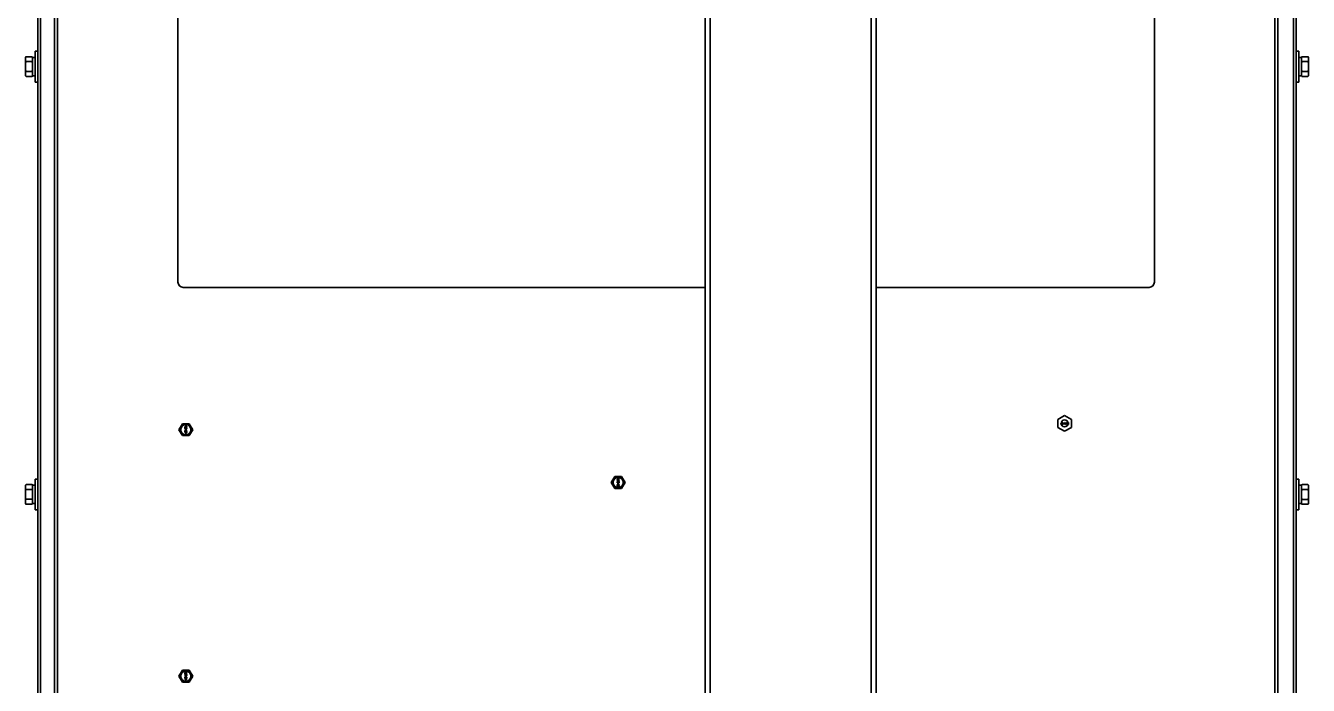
# Model space of a CAD drawing. Header units: millimetres. Extents: x 32496 to 166256, y 3504 to 23939.
# Drawn here: x 66695 to 67444, y 13682 to 14067 of the extents above; entities that cross this region are included whole.
import ezdxf

# ---------------------------------------------------------------- set-up
doc = ezdxf.new("R2010")
doc.units = ezdxf.units.MM
doc.layers.get('0').update_dxf_attribs({"lineweight": 35})

# ---------------------------------------------------------------- blocks, each defined once
blk = doc.blocks.new('8-1250')
at = {"linetype": 'Continuous'}
for p, q in [((-5954.13, -32157.29), (-5954.13, -34666.29)), ((-5951.13, -32157.29), (-5951.13, -34666.29)), ((-5857.13, -32157.29), (-5857.13, -34666.29)), ((-5854.13, -32157.29), (-5854.13, -34666.29)), ((-6342.13, -32554.69), (-6342.13, -33566.79)), ((-6333.83, -34566.29), (-6333.83, -32553.29)), ((-6332.13, -32553.29), (-6332.13, -34566.29)), ((-5621.53, -34566.29), (-5621.53, -32553.29)), ((-5619.83, -32553.29), (-5619.83, -34566.29)), ((-5610.53, -33566.79), (-5610.53, -32554.69)), ((-6261.83, -33054.29), (-6261.83, -32586.29)), ((-5691.83, -32586.29), (-5691.83, -33054.29)), ((-6343.53, -32925.64), (-6343.53, -32680.91)), ((-5609.13, -32680.92), (-5609.13, -32925.66)), ((-6350.73, -32922.82), (-6350.46, -32922.54)), ((-6350.73, -32933.76), (-6350.73, -32922.82)), ((-6350.43, -32922.52), (-6350.46, -32922.54)), ((-6347.03, -32922.52), (-6350.43, -32922.52)), ((-6347.03, -32922.52), (-6347, -32922.54)), ((-6346.73, -32922.82), (-6347, -32922.54)), ((-6346.73, -32933.76), (-6346.73, -32922.82)), ((-6345.13, -32922.94), (-6346.73, -32922.94)), ((-6345.13, -32919.29), (-6345.13, -32937.29)), ((-6343.53, -32919.29), (-6345.13, -32919.29)), ((-5609.13, -32919.29), (-5607.53, -32919.29)), ((-5607.53, -32937.29), (-5607.53, -32919.29)), ((-5607.53, -32922.94), (-5605.93, -32922.94)), ((-5605.93, -32922.82), (-5605.63, -32922.52)), ((-5605.93, -32933.76), (-5605.93, -32922.82)), ((-5605.63, -32922.52), (-5602.23, -32922.52)), ((-5601.93, -32922.82), (-5602.23, -32922.52)), ((-5601.93, -32933.76), (-5601.93, -32922.82)), ((-6347.03, -32925.36), (-6350.43, -32925.36)), ((-6347.03, -32931.13), (-6350.43, -32931.13)), ((-6343.53, -32930.91), (-6343.53, -32925.64)), ((-6343.53, -33175.64), (-6343.53, -32930.91)), ((-5609.13, -32925.66), (-5609.13, -32930.92)), ((-5609.13, -32930.92), (-5609.13, -33175.66)), ((-5605.63, -32925.4), (-5602.23, -32925.4)), ((-5605.63, -32931.18), (-5602.23, -32931.18)), ((-6350.73, -32933.76), (-6350.46, -32934.03)), ((-6347.03, -32934.06), (-6350.43, -32934.06)), ((-6346.73, -32933.76), (-6347, -32934.03)), ((-6345.13, -32933.64), (-6346.73, -32933.64)), ((-6343.53, -32937.29), (-6345.13, -32937.29)), ((-5609.13, -32937.29), (-5607.53, -32937.29)), ((-5607.53, -32933.64), (-5605.93, -32933.64)), ((-5605.93, -32933.76), (-5605.63, -32934.06)), ((-5605.63, -32934.06), (-5602.23, -32934.06)), ((-5601.93, -32933.76), (-5602.23, -32934.06)), ((-5954.13, -33057.29), (-6258.83, -33057.29)), ((-5694.83, -33057.29), (-5854.13, -33057.29)), ((-5748.23, -33134.48), (-5744.23, -33132.17)), ((-5744.23, -33132.17), (-5740.23, -33134.48)), ((-6261.25, -33140.45), (-6259.23, -33136.95)), ((-6259.23, -33143.95), (-6261.25, -33140.45)), ((-6255.19, -33136.95), (-6259.23, -33136.95)), ((-6257.71, -33138.47), (-6257.71, -33138.35)), ((-6257.71, -33138.35), (-6256.71, -33138.35)), ((-6256.92, -33138.47), (-6257.71, -33138.77)), ((-6256.92, -33138.47), (-6257.71, -33138.47)), ((-6257.71, -33138.93), (-6257.71, -33138.77)), ((-6257.71, -33138.93), (-6256.92, -33139.22)), ((-6257.71, -33139.35), (-6257.71, -33139.22)), ((-6257.71, -33139.22), (-6256.92, -33139.22)), ((-6256.71, -33139.35), (-6257.71, -33139.35)), ((-6257.69, -33139.74), (-6257.71, -33139.85)), ((-6257.71, -33139.95), (-6257.71, -33139.85)), ((-6257.71, -33139.95), (-6257.69, -33140.06)), ((-6257.71, -33141.64), (-6257.71, -33140.89)), ((-6257.71, -33140.89), (-6257.61, -33140.89)), ((-6257.61, -33141.64), (-6257.71, -33141.64)), ((-6257.63, -33139.64), (-6257.69, -33139.74)), ((-6257.69, -33140.06), (-6257.63, -33140.16)), ((-6257.54, -33139.58), (-6257.63, -33139.64)), ((-6257.63, -33140.16), (-6257.54, -33140.22)), ((-6257.61, -33138.85), (-6256.71, -33138.54)), ((-6256.71, -33139.16), (-6257.61, -33138.85)), ((-6257.61, -33139.83), (-6257.58, -33139.77)), ((-6257.61, -33139.83), (-6257.61, -33139.97)), ((-6257.58, -33140.04), (-6257.61, -33139.97)), ((-6257.07, -33141.47), (-6257.61, -33140.89)), ((-6257.61, -33141.06), (-6257.61, -33141.64)), ((-6257.61, -33141.06), (-6257.14, -33141.58)), ((-6257.58, -33139.77), (-6257.54, -33139.7)), ((-6257.54, -33140.1), (-6257.58, -33140.04)), ((-6257.48, -33141.85), (-6257.56, -33141.89)), ((-6257.44, -33139.54), (-6257.54, -33139.58)), ((-6257.54, -33139.7), (-6257.48, -33139.66)), ((-6257.48, -33140.14), (-6257.54, -33140.1)), ((-6257.54, -33140.22), (-6257.44, -33140.27)), ((-6257.48, -33139.66), (-6257.41, -33139.64)), ((-6257.41, -33140.16), (-6257.48, -33140.14)), ((-6257.41, -33141.83), (-6257.48, -33141.85)), ((-6257.29, -33139.52), (-6257.44, -33139.54)), ((-6257.33, -33140.27), (-6257.44, -33140.27)), ((-6257.35, -33139.64), (-6257.41, -33139.64)), ((-6257.41, -33140.16), (-6257.35, -33140.16)), ((-6257.31, -33141.81), (-6257.41, -33141.83)), ((-6257.39, -33140.6), (-6257.39, -33140.56)), ((-6257.39, -33140.56), (-6257.24, -33140.56)), ((-6257.24, -33140.6), (-6257.39, -33140.6)), ((-6257.35, -33139.64), (-6257.29, -33139.66)), ((-6257.29, -33140.14), (-6257.35, -33140.16)), ((-6257.33, -33140.43), (-6257.35, -33140.45)), ((-6257.35, -33140.45), (-6257.24, -33140.56)), ((-6257.24, -33140.6), (-6257.35, -33140.7)), ((-6257.35, -33140.7), (-6257.33, -33140.72)), ((-6257.33, -33140.27), (-6257.22, -33140.22)), ((-6257.2, -33140.56), (-6257.33, -33140.43)), ((-6257.33, -33140.72), (-6257.2, -33140.6)), ((-6257.31, -33141.81), (-6257.12, -33141.81)), ((-6257.29, -33139.52), (-6257.14, -33139.52)), ((-6257.29, -33139.66), (-6257.24, -33139.7)), ((-6257.24, -33140.1), (-6257.29, -33140.14)), ((-6257.24, -33139.7), (-6257.2, -33139.77)), ((-6257.2, -33140.04), (-6257.24, -33140.1)), ((-6257.22, -33140.22), (-6257.16, -33140.16)), ((-6257.2, -33139.77), (-6257.18, -33139.83)), ((-6257.18, -33139.97), (-6257.2, -33140.04)), ((-6257.07, -33140.43), (-6257.2, -33140.56)), ((-6257.2, -33140.6), (-6257.07, -33140.72)), ((-6257.09, -33139.74), (-6257.18, -33139.62)), ((-6257.14, -33139.62), (-6257.18, -33139.62)), ((-6257.18, -33139.97), (-6257.18, -33139.83)), ((-6257.16, -33140.16), (-6257.09, -33140.06)), ((-6257.16, -33140.56), (-6257.05, -33140.45)), ((-6257.16, -33140.56), (-6257.01, -33140.56)), ((-6257.05, -33140.7), (-6257.16, -33140.6)), ((-6257.01, -33140.6), (-6257.16, -33140.6)), ((-6256.99, -33139.54), (-6257.14, -33139.52)), ((-6257.14, -33139.62), (-6257.01, -33139.64)), ((-6257.14, -33141.58), (-6257.07, -33141.62)), ((-6257.01, -33141.83), (-6257.12, -33141.81)), ((-6257.07, -33139.85), (-6257.09, -33139.74)), ((-6257.09, -33140.06), (-6257.07, -33139.95)), ((-6257.07, -33139.85), (-6257.07, -33139.95)), ((-6257.05, -33140.45), (-6257.07, -33140.43)), ((-6257.07, -33140.72), (-6257.05, -33140.7)), ((-6256.99, -33141.52), (-6257.07, -33141.47)), ((-6257.07, -33141.62), (-6256.99, -33141.64)), ((-6257.01, -33139.64), (-6256.95, -33139.66)), ((-6257.01, -33140.56), (-6257.01, -33140.6)), ((-6256.95, -33141.85), (-6257.01, -33141.83)), ((-6256.88, -33139.58), (-6256.99, -33139.54)), ((-6256.99, -33141.52), (-6256.95, -33141.52)), ((-6256.95, -33141.64), (-6256.99, -33141.64)), ((-6256.95, -33139.66), (-6256.88, -33139.7)), ((-6256.88, -33140.08), (-6256.95, -33140.12)), ((-6256.95, -33140.22), (-6256.95, -33140.12)), ((-6256.95, -33140.22), (-6256.88, -33140.2)), ((-6256.95, -33141.02), (-6256.95, -33140.91)), ((-6256.86, -33140.93), (-6256.95, -33140.91)), ((-6256.95, -33141.02), (-6256.88, -33141.06)), ((-6256.88, -33141.47), (-6256.95, -33141.52)), ((-6256.95, -33141.64), (-6256.86, -33141.62)), ((-6256.86, -33141.89), (-6256.95, -33141.85)), ((-6256.8, -33139.64), (-6256.88, -33139.58)), ((-6256.88, -33139.7), (-6256.84, -33139.77)), ((-6256.84, -33140.02), (-6256.88, -33140.08)), ((-6256.88, -33140.2), (-6256.8, -33140.14)), ((-6256.88, -33141.06), (-6256.84, -33141.12)), ((-6256.84, -33141.41), (-6256.88, -33141.47)), ((-6256.78, -33141.02), (-6256.86, -33140.93)), ((-6256.86, -33141.62), (-6256.78, -33141.54)), ((-6256.84, -33139.77), (-6256.82, -33139.83)), ((-6256.82, -33139.95), (-6256.84, -33140.02)), ((-6256.84, -33141.12), (-6256.82, -33141.22)), ((-6256.82, -33141.31), (-6256.84, -33141.41)), ((-6256.82, -33139.95), (-6256.82, -33139.83)), ((-6256.82, -33141.31), (-6256.82, -33141.22)), ((-6256.73, -33139.74), (-6256.8, -33139.64)), ((-6256.8, -33140.14), (-6256.73, -33140.04)), ((-6256.73, -33141.1), (-6256.78, -33141.02)), ((-6256.78, -33141.54), (-6256.73, -33141.45)), ((-6256.71, -33139.85), (-6256.73, -33139.74)), ((-6256.73, -33140.04), (-6256.71, -33139.93)), ((-6256.71, -33141.24), (-6256.73, -33141.1)), ((-6256.73, -33141.45), (-6256.71, -33141.33)), ((-6256.71, -33138.35), (-6256.71, -33138.54)), ((-6256.71, -33139.16), (-6256.71, -33139.35)), ((-6256.71, -33139.85), (-6256.71, -33139.93)), ((-6256.71, -33141.24), (-6256.71, -33141.33)), ((-6255.19, -33136.95), (-6253.17, -33140.45)), ((-6253.17, -33140.45), (-6255.19, -33143.95)), ((-5748.23, -33134.48), (-5748.23, -33139.1)), ((-5744.23, -33141.41), (-5748.23, -33139.1)), ((-5746.5, -33136.32), (-5746.5, -33136.19)), ((-5746.5, -33136.19), (-5745.6, -33136.19)), ((-5745.8, -33136.32), (-5746.5, -33136.32)), ((-5746.48, -33136.95), (-5746.5, -33137.06)), ((-5746.5, -33137.11), (-5746.5, -33137.06)), ((-5746.5, -33137.11), (-5746.48, -33137.21)), ((-5746.43, -33136.88), (-5746.48, -33136.95)), ((-5746.48, -33137.21), (-5746.38, -33137.31)), ((-5745.8, -33136.32), (-5746.43, -33136.88)), ((-5746.38, -33137.31), (-5746.28, -33137.36)), ((-5746.35, -33137.06), (-5746.3, -33136.95)), ((-5746.35, -33137.06), (-5746.35, -33137.11)), ((-5746.3, -33137.18), (-5746.35, -33137.11)), ((-5746.3, -33136.95), (-5745.6, -33136.32)), ((-5746.23, -33137.24), (-5746.3, -33137.18)), ((-5746.28, -33137.36), (-5746.13, -33137.39)), ((-5746.1, -33137.26), (-5746.23, -33137.24)), ((-5746.03, -33137.39), (-5746.13, -33137.39)), ((-5746.1, -33137.26), (-5746, -33137.26)), ((-5746.03, -33137.39), (-5745.85, -33137.36)), ((-5745.88, -33137.24), (-5746, -33137.26)), ((-5745.8, -33137.18), (-5745.88, -33137.24)), ((-5745.85, -33137.36), (-5745.75, -33137.31)), ((-5745.75, -33137.11), (-5745.8, -33137.18)), ((-5745.75, -33137.11), (-5745.63, -33137.11)), ((-5745.75, -33137.31), (-5745.65, -33137.21)), ((-5745.65, -33137.21), (-5745.63, -33137.11)), ((-5745.6, -33136.19), (-5745.6, -33136.32)), ((-5745.4, -33137.39), (-5745.4, -33136.19)), ((-5745.4, -33136.19), (-5745.25, -33136.19)), ((-5745.25, -33137.39), (-5745.4, -33137.39)), ((-5745.25, -33136.19), (-5745.25, -33137.18)), ((-5745.1, -33137.01), (-5745.25, -33137.18)), ((-5745.25, -33137.39), (-5745.1, -33137.21)), ((-5745.1, -33137.01), (-5745.1, -33137.21)), ((-5744.88, -33136.62), (-5744.9, -33136.65)), ((-5744.9, -33136.65), (-5744.75, -33136.8)), ((-5744.75, -33136.8), (-5744.9, -33136.95)), ((-5744.9, -33136.95), (-5744.88, -33136.98)), ((-5744.75, -33136.75), (-5744.88, -33136.62)), ((-5744.88, -33136.98), (-5744.75, -33136.85)), ((-5744.75, -33136.75), (-5744.75, -33136.57)), ((-5744.75, -33136.57), (-5744.7, -33136.57)), ((-5744.75, -33137.03), (-5744.75, -33136.85)), ((-5744.7, -33137.03), (-5744.75, -33137.03)), ((-5744.7, -33136.57), (-5744.7, -33136.75)), ((-5744.58, -33136.62), (-5744.7, -33136.75)), ((-5744.7, -33136.8), (-5744.55, -33136.65)), ((-5744.55, -33136.95), (-5744.7, -33136.8)), ((-5744.7, -33136.85), (-5744.7, -33137.03)), ((-5744.7, -33136.85), (-5744.58, -33136.98)), ((-5744.55, -33136.65), (-5744.58, -33136.62)), ((-5744.58, -33136.98), (-5744.55, -33136.95)), ((-5744.35, -33136.7), (-5744.35, -33136.55)), ((-5744.35, -33136.55), (-5744.1, -33136.55)), ((-5744.1, -33136.7), (-5744.35, -33136.7)), ((-5740.23, -33139.1), (-5744.23, -33141.41)), ((-5744.1, -33136.55), (-5744.1, -33136.19)), ((-5744.1, -33136.19), (-5743.95, -33136.19)), ((-5744.1, -33137.39), (-5744.1, -33136.7)), ((-5743.95, -33137.39), (-5744.1, -33137.39)), ((-5743.95, -33136.19), (-5743.95, -33136.55)), ((-5743.95, -33136.55), (-5743.35, -33136.55)), ((-5743.95, -33136.7), (-5743.95, -33137.18)), ((-5743.95, -33137.39), (-5743.35, -33136.7)), ((-5743.53, -33136.7), (-5743.95, -33137.18)), ((-5743.53, -33136.7), (-5743.95, -33136.7)), ((-5743.35, -33136.55), (-5743.35, -33136.7)), ((-5743.15, -33137.39), (-5743.15, -33136.19)), ((-5743.15, -33136.19), (-5743, -33136.19)), ((-5742.93, -33137.39), (-5743.15, -33137.39)), ((-5743, -33136.19), (-5743, -33137.13)), ((-5742.65, -33136.19), (-5743, -33137.13)), ((-5742.93, -33137.39), (-5742.55, -33136.32)), ((-5742.65, -33136.19), (-5742.45, -33136.19)), ((-5742.55, -33136.32), (-5742.18, -33137.39)), ((-5742.1, -33137.13), (-5742.45, -33136.19)), ((-5741.95, -33137.39), (-5742.18, -33137.39)), ((-5742.1, -33137.13), (-5742.1, -33136.19)), ((-5742.1, -33136.19), (-5741.95, -33136.19)), ((-5741.95, -33136.19), (-5741.95, -33137.39)), ((-5740.23, -33139.1), (-5740.23, -33134.48)), ((-6259.23, -33143.95), (-6255.19, -33143.95)), ((-6257.69, -33142.06), (-6257.71, -33142.18)), ((-6257.71, -33142.18), (-6257.69, -33142.31)), ((-6257.63, -33141.95), (-6257.69, -33142.06)), ((-6257.69, -33142.31), (-6257.63, -33142.41)), ((-6257.56, -33141.89), (-6257.63, -33141.95)), ((-6257.63, -33142.41), (-6257.56, -33142.47)), ((-6257.61, -33142.18), (-6257.58, -33142.08)), ((-6257.58, -33142.29), (-6257.61, -33142.18)), ((-6257.58, -33142.08), (-6257.54, -33142.02)), ((-6257.54, -33142.35), (-6257.58, -33142.29)), ((-6257.56, -33142.47), (-6257.48, -33142.52)), ((-6257.54, -33142.02), (-6257.41, -33141.93)), ((-6257.41, -33142.43), (-6257.54, -33142.35)), ((-6257.48, -33142.52), (-6257.41, -33142.54)), ((-6257.41, -33141.93), (-6257.29, -33141.91)), ((-6257.29, -33142.45), (-6257.41, -33142.43)), ((-6257.41, -33142.54), (-6257.31, -33142.56)), ((-6257.12, -33142.56), (-6257.31, -33142.56)), ((-6257.14, -33141.91), (-6257.29, -33141.91)), ((-6257.29, -33142.45), (-6257.14, -33142.45)), ((-6257.14, -33141.91), (-6257.01, -33141.93)), ((-6257.01, -33142.43), (-6257.14, -33142.45)), ((-6257.12, -33142.56), (-6257.01, -33142.54)), ((-6257.01, -33141.93), (-6256.88, -33142.02)), ((-6256.88, -33142.35), (-6257.01, -33142.43)), ((-6257.01, -33142.54), (-6256.95, -33142.52)), ((-6256.95, -33142.52), (-6256.86, -33142.47)), ((-6256.88, -33142.02), (-6256.84, -33142.08)), ((-6256.84, -33142.29), (-6256.88, -33142.35)), ((-6256.8, -33141.95), (-6256.86, -33141.89)), ((-6256.86, -33142.47), (-6256.8, -33142.41)), ((-6256.84, -33142.08), (-6256.82, -33142.18)), ((-6256.82, -33142.18), (-6256.84, -33142.29)), ((-6256.73, -33142.06), (-6256.8, -33141.95)), ((-6256.8, -33142.41), (-6256.73, -33142.31)), ((-6256.71, -33142.18), (-6256.73, -33142.06)), ((-6256.73, -33142.31), (-6256.71, -33142.18)), ((-6345.13, -33169.29), (-6345.13, -33187.29)), ((-6343.53, -33169.29), (-6345.13, -33169.29)), ((-6008.87, -33171.29), (-6006.85, -33167.79)), ((-6006.85, -33174.79), (-6008.87, -33171.29)), ((-6002.81, -33167.79), (-6006.85, -33167.79)), ((-6005.48, -33169.25), (-6005.48, -33169.09)), ((-6005.48, -33169.09), (-6004.18, -33169.09)), ((-6004.45, -33169.25), (-6005.48, -33169.63)), ((-6004.45, -33169.25), (-6005.48, -33169.25)), ((-6005.48, -33169.85), (-6005.48, -33169.63)), ((-6005.48, -33169.85), (-6004.45, -33170.23)), ((-6005.48, -33170.39), (-6005.48, -33170.23)), ((-6005.48, -33170.23), (-6004.45, -33170.23)), ((-6004.18, -33170.39), (-6005.48, -33170.39)), ((-6005.45, -33170.9), (-6005.48, -33171.04)), ((-6005.48, -33171.17), (-6005.48, -33171.04)), ((-6005.48, -33171.17), (-6005.45, -33171.31)), ((-6005.37, -33170.77), (-6005.45, -33170.9)), ((-6005.45, -33171.31), (-6005.37, -33171.45)), ((-6005.26, -33170.69), (-6005.37, -33170.77)), ((-6005.37, -33171.45), (-6005.26, -33171.53)), ((-6005.34, -33169.74), (-6004.18, -33169.33)), ((-6004.18, -33170.15), (-6005.34, -33169.74)), ((-6005.34, -33171.01), (-6005.31, -33170.93)), ((-6005.34, -33171.01), (-6005.34, -33171.2)), ((-6005.31, -33171.28), (-6005.34, -33171.2)), ((-6005.31, -33170.93), (-6005.26, -33170.85)), ((-6005.26, -33171.36), (-6005.31, -33171.28)), ((-6005.12, -33170.63), (-6005.26, -33170.69)), ((-6005.26, -33170.85), (-6005.17, -33170.8)), ((-6005.17, -33171.42), (-6005.26, -33171.36)), ((-6005.26, -33171.53), (-6005.12, -33171.58)), ((-6005.17, -33170.8), (-6005.09, -33170.77)), ((-6005.09, -33171.45), (-6005.17, -33171.42)), ((-6004.92, -33170.61), (-6005.12, -33170.63)), ((-6004.98, -33171.58), (-6005.12, -33171.58)), ((-6005.01, -33170.77), (-6005.09, -33170.77)), ((-6005.09, -33171.45), (-6005.01, -33171.45)), ((-6005.01, -33170.77), (-6004.92, -33170.8)), ((-6004.92, -33171.42), (-6005.01, -33171.45)), ((-6004.98, -33171.8), (-6005.01, -33171.82)), ((-6005.01, -33171.82), (-6004.87, -33171.96)), ((-6004.98, -33171.58), (-6004.84, -33171.53)), ((-6004.81, -33171.96), (-6004.98, -33171.8)), ((-6004.92, -33170.61), (-6004.73, -33170.61)), ((-6004.92, -33170.8), (-6004.87, -33170.85)), ((-6004.87, -33171.36), (-6004.92, -33171.42)), ((-6004.87, -33170.85), (-6004.81, -33170.93)), ((-6004.81, -33171.28), (-6004.87, -33171.36)), ((-6004.84, -33171.53), (-6004.76, -33171.45)), ((-6004.81, -33170.93), (-6004.79, -33171.01)), ((-6004.79, -33171.2), (-6004.81, -33171.28)), ((-6004.65, -33171.8), (-6004.81, -33171.96)), ((-6004.68, -33170.9), (-6004.79, -33170.74)), ((-6004.73, -33170.74), (-6004.79, -33170.74)), ((-6004.79, -33171.2), (-6004.79, -33171.01)), ((-6004.76, -33171.45), (-6004.68, -33171.31)), ((-6004.76, -33171.96), (-6004.62, -33171.82)), ((-6004.54, -33170.63), (-6004.73, -33170.61)), ((-6004.73, -33170.74), (-6004.56, -33170.77)), ((-6004.65, -33171.04), (-6004.68, -33170.9)), ((-6004.68, -33171.31), (-6004.65, -33171.17)), ((-6004.65, -33171.04), (-6004.65, -33171.17)), ((-6004.62, -33171.82), (-6004.65, -33171.8)), ((-6004.56, -33170.77), (-6004.48, -33170.8)), ((-6004.4, -33170.69), (-6004.54, -33170.63)), ((-6004.48, -33170.8), (-6004.4, -33170.85)), ((-6004.4, -33171.34), (-6004.48, -33171.39)), ((-6004.48, -33171.53), (-6004.48, -33171.39)), ((-6004.48, -33171.53), (-6004.4, -33171.5)), ((-6004.29, -33170.77), (-6004.4, -33170.69)), ((-6004.4, -33170.85), (-6004.34, -33170.93)), ((-6004.34, -33171.26), (-6004.4, -33171.34)), ((-6004.4, -33171.5), (-6004.29, -33171.42)), ((-6004.34, -33170.93), (-6004.32, -33171.01)), ((-6004.32, -33171.17), (-6004.34, -33171.26)), ((-6004.32, -33171.17), (-6004.32, -33171.01)), ((-6004.21, -33170.9), (-6004.29, -33170.77)), ((-6004.29, -33171.42), (-6004.21, -33171.28)), ((-6004.18, -33171.04), (-6004.21, -33170.9)), ((-6004.21, -33171.28), (-6004.18, -33171.15)), ((-6004.18, -33169.09), (-6004.18, -33169.33)), ((-6004.18, -33170.15), (-6004.18, -33170.39)), ((-6004.18, -33171.04), (-6004.18, -33171.15)), ((-6002.81, -33167.79), (-6000.79, -33171.29)), ((-6000.79, -33171.29), (-6002.81, -33174.79)), ((-5609.13, -33169.29), (-5607.53, -33169.29)), ((-5607.53, -33187.29), (-5607.53, -33169.29)), ((-6350.73, -33172.82), (-6350.46, -33172.54)), ((-6350.73, -33183.76), (-6350.73, -33172.82)), ((-6350.43, -33172.52), (-6350.46, -33172.54)), ((-6347.03, -33172.52), (-6350.43, -33172.52)), ((-6347.03, -33175.36), (-6350.43, -33175.36)), ((-6347.03, -33172.52), (-6347, -33172.54)), ((-6346.73, -33172.82), (-6347, -33172.54)), ((-6346.73, -33183.76), (-6346.73, -33172.82)), ((-6345.13, -33172.94), (-6346.73, -33172.94)), ((-6343.53, -33180.91), (-6343.53, -33175.64)), ((-6006.85, -33174.79), (-6002.81, -33174.79)), ((-6005.48, -33172.72), (-6005.48, -33172.56)), ((-6005.48, -33172.56), (-6004.4, -33172.56)), ((-6004.18, -33172.72), (-6005.48, -33172.72)), ((-6005.48, -33173.91), (-6005.48, -33172.93)), ((-6005.48, -33172.93), (-6005.34, -33172.93)), ((-6005.34, -33173.91), (-6005.48, -33173.91)), ((-6004.65, -33173.69), (-6005.34, -33172.93)), ((-6005.34, -33173.15), (-6005.34, -33173.91)), ((-6005.34, -33173.15), (-6004.73, -33173.83)), ((-6005.06, -33172.01), (-6005.06, -33171.96)), ((-6005.06, -33171.96), (-6004.87, -33171.96)), ((-6004.87, -33172.01), (-6005.06, -33172.01)), ((-6004.87, -33172.01), (-6005.01, -33172.15)), ((-6005.01, -33172.15), (-6004.98, -33172.18)), ((-6004.98, -33172.18), (-6004.81, -33172.01)), ((-6004.81, -33172.01), (-6004.65, -33172.18)), ((-6004.76, -33171.96), (-6004.56, -33171.96)), ((-6004.62, -33172.15), (-6004.76, -33172.01)), ((-6004.56, -33172.01), (-6004.76, -33172.01)), ((-6004.73, -33173.83), (-6004.65, -33173.88)), ((-6004.65, -33172.18), (-6004.62, -33172.15)), ((-6004.54, -33173.75), (-6004.65, -33173.69)), ((-6004.65, -33173.88), (-6004.54, -33173.91)), ((-6004.59, -33172.39), (-6004.4, -33172.56)), ((-6004.59, -33172.39), (-6004.37, -33172.39)), ((-6004.56, -33171.96), (-6004.56, -33172.01)), ((-6004.54, -33173.75), (-6004.48, -33173.75)), ((-6004.48, -33173.91), (-6004.54, -33173.91)), ((-6004.48, -33173.1), (-6004.48, -33172.96)), ((-6004.37, -33172.99), (-6004.48, -33172.96)), ((-6004.48, -33173.1), (-6004.4, -33173.15)), ((-6004.4, -33173.69), (-6004.48, -33173.75)), ((-6004.48, -33173.91), (-6004.37, -33173.88)), ((-6004.4, -33173.15), (-6004.34, -33173.23)), ((-6004.34, -33173.61), (-6004.4, -33173.69)), ((-6004.18, -33172.56), (-6004.37, -33172.39)), ((-6004.26, -33173.1), (-6004.37, -33172.99)), ((-6004.37, -33173.88), (-6004.26, -33173.77)), ((-6004.34, -33173.23), (-6004.32, -33173.37)), ((-6004.32, -33173.48), (-6004.34, -33173.61)), ((-6004.32, -33173.48), (-6004.32, -33173.37)), ((-6004.21, -33173.21), (-6004.26, -33173.1)), ((-6004.26, -33173.77), (-6004.21, -33173.67)), ((-6004.18, -33173.4), (-6004.21, -33173.21)), ((-6004.21, -33173.67), (-6004.18, -33173.5)), ((-6004.18, -33172.56), (-6004.18, -33172.72)), ((-6004.18, -33173.4), (-6004.18, -33173.5)), ((-5609.13, -33175.66), (-5609.13, -33180.92)), ((-5607.53, -33172.94), (-5605.93, -33172.94)), ((-5605.93, -33172.82), (-5605.63, -33172.52)), ((-5605.93, -33183.76), (-5605.93, -33172.82)), ((-5605.63, -33172.52), (-5602.23, -33172.52)), ((-5605.63, -33175.4), (-5602.23, -33175.4)), ((-5601.93, -33172.82), (-5602.23, -33172.52)), ((-5601.93, -33183.76), (-5601.93, -33172.82)), ((-6350.73, -33183.76), (-6350.46, -33184.03)), ((-6347.03, -33181.13), (-6350.43, -33181.13)), ((-6347.03, -33184.06), (-6350.43, -33184.06)), ((-6346.73, -33183.76), (-6347, -33184.03)), ((-6345.13, -33183.64), (-6346.73, -33183.64)), ((-6343.53, -33425.64), (-6343.53, -33180.91)), ((-5609.13, -33180.92), (-5609.13, -33425.66)), ((-5607.53, -33183.64), (-5605.93, -33183.64)), ((-5605.93, -33183.76), (-5605.63, -33184.06)), ((-5605.63, -33181.18), (-5602.23, -33181.18)), ((-5605.63, -33184.06), (-5602.23, -33184.06)), ((-5601.93, -33183.76), (-5602.23, -33184.06)), ((-6343.53, -33187.29), (-6345.13, -33187.29)), ((-5609.13, -33187.29), (-5607.53, -33187.29)), ((-6261.25, -33284.45), (-6259.23, -33280.95)), ((-6255.19, -33280.95), (-6259.23, -33280.95)), ((-6257.71, -33282.47), (-6257.71, -33282.35)), ((-6257.71, -33282.35), (-6256.71, -33282.35)), ((-6256.92, -33282.47), (-6257.71, -33282.77)), ((-6256.92, -33282.47), (-6257.71, -33282.47)), ((-6257.71, -33282.93), (-6257.71, -33282.77)), ((-6257.71, -33282.93), (-6256.92, -33283.22)), ((-6257.71, -33283.35), (-6257.71, -33283.22)), ((-6257.71, -33283.22), (-6256.92, -33283.22)), ((-6256.71, -33283.35), (-6257.71, -33283.35)), ((-6257.69, -33283.74), (-6257.71, -33283.85)), ((-6257.71, -33283.95), (-6257.71, -33283.85)), ((-6257.71, -33283.95), (-6257.69, -33284.06)), ((-6257.63, -33283.64), (-6257.69, -33283.74)), ((-6257.69, -33284.06), (-6257.63, -33284.16)), ((-6257.54, -33283.58), (-6257.63, -33283.64)), ((-6257.61, -33282.85), (-6256.71, -33282.54)), ((-6256.71, -33283.16), (-6257.61, -33282.85)), ((-6257.61, -33283.83), (-6257.58, -33283.77)), ((-6257.61, -33283.83), (-6257.61, -33283.97)), ((-6257.58, -33284.04), (-6257.61, -33283.97)), ((-6257.58, -33283.77), (-6257.54, -33283.7)), ((-6257.54, -33284.1), (-6257.58, -33284.04)), ((-6257.44, -33283.54), (-6257.54, -33283.58)), ((-6257.54, -33283.7), (-6257.48, -33283.66)), ((-6257.48, -33284.14), (-6257.54, -33284.1)), ((-6257.48, -33283.66), (-6257.41, -33283.64)), ((-6257.41, -33284.16), (-6257.48, -33284.14)), ((-6257.29, -33283.52), (-6257.44, -33283.54)), ((-6257.35, -33283.64), (-6257.41, -33283.64)), ((-6257.35, -33283.64), (-6257.29, -33283.66)), ((-6257.29, -33284.14), (-6257.35, -33284.16)), ((-6257.29, -33283.52), (-6257.14, -33283.52)), ((-6257.29, -33283.66), (-6257.24, -33283.7)), ((-6257.24, -33284.1), (-6257.29, -33284.14)), ((-6257.24, -33283.7), (-6257.2, -33283.77)), ((-6257.2, -33284.04), (-6257.24, -33284.1)), ((-6257.2, -33283.77), (-6257.18, -33283.83)), ((-6257.18, -33283.97), (-6257.2, -33284.04)), ((-6257.09, -33283.74), (-6257.18, -33283.62)), ((-6257.14, -33283.62), (-6257.18, -33283.62)), ((-6257.18, -33283.97), (-6257.18, -33283.83)), ((-6257.16, -33284.16), (-6257.09, -33284.06)), ((-6256.99, -33283.54), (-6257.14, -33283.52)), ((-6257.14, -33283.62), (-6257.01, -33283.64)), ((-6257.07, -33283.85), (-6257.09, -33283.74)), ((-6257.09, -33284.06), (-6257.07, -33283.95)), ((-6257.07, -33283.85), (-6257.07, -33283.95)), ((-6257.01, -33283.64), (-6256.95, -33283.66)), ((-6256.88, -33283.58), (-6256.99, -33283.54)), ((-6256.95, -33283.66), (-6256.88, -33283.7)), ((-6256.88, -33284.08), (-6256.95, -33284.12)), ((-6256.95, -33284.22), (-6256.95, -33284.12)), ((-6256.8, -33283.64), (-6256.88, -33283.58)), ((-6256.88, -33283.7), (-6256.84, -33283.77)), ((-6256.84, -33284.02), (-6256.88, -33284.08)), ((-6256.88, -33284.2), (-6256.8, -33284.14)), ((-6256.84, -33283.77), (-6256.82, -33283.83)), ((-6256.82, -33283.95), (-6256.84, -33284.02)), ((-6256.82, -33283.95), (-6256.82, -33283.83)), ((-6256.73, -33283.74), (-6256.8, -33283.64)), ((-6256.8, -33284.14), (-6256.73, -33284.04)), ((-6256.71, -33283.85), (-6256.73, -33283.74)), ((-6256.73, -33284.04), (-6256.71, -33283.93)), ((-6256.71, -33282.35), (-6256.71, -33282.54)), ((-6256.71, -33283.16), (-6256.71, -33283.35)), ((-6256.71, -33283.85), (-6256.71, -33283.93)), ((-6255.19, -33280.95), (-6253.17, -33284.45)), ((-6259.23, -33287.95), (-6261.25, -33284.45)), ((-6259.23, -33287.95), (-6255.19, -33287.95)), ((-6257.71, -33285.64), (-6257.71, -33284.89)), ((-6257.71, -33284.89), (-6257.61, -33284.89)), ((-6257.61, -33285.64), (-6257.71, -33285.64)), ((-6257.69, -33286.06), (-6257.71, -33286.18)), ((-6257.71, -33286.18), (-6257.69, -33286.31)), ((-6257.63, -33285.95), (-6257.69, -33286.06)), ((-6257.69, -33286.31), (-6257.63, -33286.41)), ((-6257.63, -33284.16), (-6257.54, -33284.22)), ((-6257.56, -33285.89), (-6257.63, -33285.95)), ((-6257.63, -33286.41), (-6257.56, -33286.47)), ((-6257.07, -33285.47), (-6257.61, -33284.89)), ((-6257.61, -33285.06), (-6257.61, -33285.64)), ((-6257.61, -33285.06), (-6257.14, -33285.58)), ((-6257.61, -33286.18), (-6257.58, -33286.08)), ((-6257.58, -33286.29), (-6257.61, -33286.18)), ((-6257.58, -33286.08), (-6257.54, -33286.02)), ((-6257.54, -33286.35), (-6257.58, -33286.29)), ((-6257.48, -33285.85), (-6257.56, -33285.89)), ((-6257.56, -33286.47), (-6257.48, -33286.52)), ((-6257.54, -33284.22), (-6257.44, -33284.27)), ((-6257.54, -33286.02), (-6257.41, -33285.93)), ((-6257.41, -33286.43), (-6257.54, -33286.35)), ((-6257.41, -33285.83), (-6257.48, -33285.85)), ((-6257.48, -33286.52), (-6257.41, -33286.54)), ((-6257.33, -33284.27), (-6257.44, -33284.27)), ((-6257.41, -33284.16), (-6257.35, -33284.16)), ((-6257.31, -33285.81), (-6257.41, -33285.83)), ((-6257.41, -33285.93), (-6257.29, -33285.91)), ((-6257.29, -33286.45), (-6257.41, -33286.43)), ((-6257.41, -33286.54), (-6257.31, -33286.56)), ((-6257.39, -33284.6), (-6257.39, -33284.56)), ((-6257.39, -33284.56), (-6257.24, -33284.56)), ((-6257.24, -33284.6), (-6257.39, -33284.6)), ((-6257.33, -33284.43), (-6257.35, -33284.45)), ((-6257.35, -33284.45), (-6257.24, -33284.56)), ((-6257.24, -33284.6), (-6257.35, -33284.7)), ((-6257.35, -33284.7), (-6257.33, -33284.72)), ((-6257.33, -33284.27), (-6257.22, -33284.22)), ((-6257.2, -33284.56), (-6257.33, -33284.43)), ((-6257.33, -33284.72), (-6257.2, -33284.6)), ((-6257.31, -33285.81), (-6257.12, -33285.81)), ((-6257.12, -33286.56), (-6257.31, -33286.56)), ((-6257.14, -33285.91), (-6257.29, -33285.91)), ((-6257.29, -33286.45), (-6257.14, -33286.45)), ((-6257.22, -33284.22), (-6257.16, -33284.16)), ((-6257.07, -33284.43), (-6257.2, -33284.56)), ((-6257.2, -33284.6), (-6257.07, -33284.72)), ((-6257.16, -33284.56), (-6257.05, -33284.45)), ((-6257.16, -33284.56), (-6257.01, -33284.56)), ((-6257.05, -33284.7), (-6257.16, -33284.6)), ((-6257.01, -33284.6), (-6257.16, -33284.6)), ((-6257.14, -33285.58), (-6257.07, -33285.62)), ((-6257.14, -33285.91), (-6257.01, -33285.93)), ((-6257.01, -33286.43), (-6257.14, -33286.45)), ((-6257.01, -33285.83), (-6257.12, -33285.81)), ((-6257.12, -33286.56), (-6257.01, -33286.54)), ((-6257.05, -33284.45), (-6257.07, -33284.43)), ((-6257.07, -33284.72), (-6257.05, -33284.7)), ((-6256.99, -33285.52), (-6257.07, -33285.47)), ((-6257.07, -33285.62), (-6256.99, -33285.64)), ((-6257.01, -33284.56), (-6257.01, -33284.6)), ((-6256.95, -33285.85), (-6257.01, -33285.83)), ((-6257.01, -33285.93), (-6256.88, -33286.02)), ((-6256.88, -33286.35), (-6257.01, -33286.43)), ((-6257.01, -33286.54), (-6256.95, -33286.52)), ((-6256.99, -33285.52), (-6256.95, -33285.52)), ((-6256.95, -33285.64), (-6256.99, -33285.64)), ((-6256.95, -33284.22), (-6256.88, -33284.2)), ((-6256.95, -33285.02), (-6256.95, -33284.91)), ((-6256.86, -33284.93), (-6256.95, -33284.91)), ((-6256.95, -33285.02), (-6256.88, -33285.06)), ((-6256.88, -33285.47), (-6256.95, -33285.52)), ((-6256.95, -33285.64), (-6256.86, -33285.62)), ((-6256.86, -33285.89), (-6256.95, -33285.85)), ((-6256.95, -33286.52), (-6256.86, -33286.47)), ((-6256.88, -33285.06), (-6256.84, -33285.12)), ((-6256.84, -33285.41), (-6256.88, -33285.47)), ((-6256.88, -33286.02), (-6256.84, -33286.08)), ((-6256.84, -33286.29), (-6256.88, -33286.35)), ((-6256.78, -33285.02), (-6256.86, -33284.93)), ((-6256.86, -33285.62), (-6256.78, -33285.54)), ((-6256.8, -33285.95), (-6256.86, -33285.89)), ((-6256.86, -33286.47), (-6256.8, -33286.41)), ((-6256.84, -33285.12), (-6256.82, -33285.22)), ((-6256.82, -33285.31), (-6256.84, -33285.41)), ((-6256.84, -33286.08), (-6256.82, -33286.18)), ((-6256.82, -33286.18), (-6256.84, -33286.29)), ((-6256.82, -33285.31), (-6256.82, -33285.22)), ((-6256.73, -33286.06), (-6256.8, -33285.95)), ((-6256.8, -33286.41), (-6256.73, -33286.31)), ((-6256.73, -33285.1), (-6256.78, -33285.02)), ((-6256.78, -33285.54), (-6256.73, -33285.45)), ((-6256.71, -33285.24), (-6256.73, -33285.1)), ((-6256.73, -33285.45), (-6256.71, -33285.33)), ((-6256.71, -33286.18), (-6256.73, -33286.06)), ((-6256.73, -33286.31), (-6256.71, -33286.18)), ((-6256.71, -33285.24), (-6256.71, -33285.33)), ((-6253.17, -33284.45), (-6255.19, -33287.95))]:
    blk.add_line(p, q, dxfattribs=at)
for centre, radius in [((-6257.21, -33140.45), 3), ((-5744.23, -33136.79), 2), ((-6004.83, -33171.29), 3), ((-6257.21, -33284.45), 3)]:
    blk.add_circle(centre, radius, dxfattribs=at)
for centre, radius, start, end in [((-5604.69, -32925.09), 3.56, 39.13645, 39.50132), ((-6347.91, -32931.47), 3.61, 218.71028, 219.13391), ((-6346.59, -32930.28), 5.39, 224.12457, 224.56524), ((-6350.86, -32930.28), 5.38, 315.43477, 315.87545), ((-6349.54, -32931.47), 3.61, 320.8641, 321.28972), ((-5603.17, -32931.49), 3.56, 219.13644, 219.50078), ((-6258.83, -33054.29), 3, 180, 270), ((-5694.83, -33054.29), 3, 270, 0), ((-5604.69, -33175.09), 3.56, 39.13645, 39.50132), ((-6347.91, -33181.47), 3.61, 218.71028, 219.13391), ((-6346.59, -33180.28), 5.39, 224.12457, 224.56524), ((-6350.86, -33180.28), 5.38, 315.43477, 315.87545), ((-6349.54, -33181.47), 3.61, 320.8641, 321.28972), ((-5603.17, -33181.49), 3.56, 219.13644, 219.50078)]:
    blk.add_arc(centre, radius, start, end, dxfattribs=at)
for points, knots in [([(-6350.46, -32922.54), (-6350.48, -32922.57), (-6350.57, -32922.66), (-6350.66, -32922.76), (-6350.73, -32922.84)], [0, 0, 0, 0, 0.255063, 1, 1, 1, 1]), ([(-6347, -32922.54), (-6346.97, -32922.57), (-6346.88, -32922.66), (-6346.79, -32922.76), (-6346.73, -32922.84)], [0, 0, 0, 0, 0.255062, 1, 1, 1, 1]), ([(-5605.93, -32922.85), (-5605.9, -32922.82), (-5605.81, -32922.7), (-5605.71, -32922.59), (-5605.63, -32922.52)], [0, 0, 0, 0, 0.244558, 1, 1, 1, 1]), ([(-5601.94, -32922.83), (-5601.96, -32922.8), (-5602.06, -32922.69), (-5602.15, -32922.59), (-5602.23, -32922.52)], [0, 0, 0, 0, 0.244878, 1, 1, 1, 1]), ([(-6350.73, -32925.03), (-6350.7, -32925.06), (-6350.61, -32925.17), (-6350.51, -32925.28), (-6350.43, -32925.36)], [0, 0, 0, 0, 0.244408, 1, 1, 1, 1]), ([(-6350.43, -32931.13), (-6350.45, -32931.16), (-6350.56, -32931.27), (-6350.66, -32931.38), (-6350.73, -32931.47)], [0, 0, 0, 0, 0.255212, 1, 1, 1, 1]), ([(-6346.73, -32925.03), (-6346.75, -32925.06), (-6346.85, -32925.17), (-6346.95, -32925.28), (-6347.03, -32925.36)], [0, 0, 0, 0, 0.244408, 1, 1, 1, 1]), ([(-6347.03, -32931.13), (-6347, -32931.16), (-6346.9, -32931.27), (-6346.8, -32931.38), (-6346.73, -32931.47)], [0, 0, 0, 0, 0.255211, 1, 1, 1, 1]), ([(-5605.63, -32925.4), (-5605.65, -32925.38), (-5605.76, -32925.27), (-5605.86, -32925.16), (-5605.93, -32925.07)], [0, 0, 0, 0, 0.255352, 1, 1, 1, 1]), ([(-5605.93, -32931.51), (-5605.9, -32931.48), (-5605.81, -32931.36), (-5605.71, -32931.26), (-5605.63, -32931.18)], [0, 0, 0, 0, 0.244558, 1, 1, 1, 1]), ([(-5602.23, -32925.4), (-5602.2, -32925.38), (-5602.1, -32925.27), (-5602, -32925.16), (-5601.93, -32925.07)], [0, 0, 0, 0, 0.255353, 1, 1, 1, 1]), ([(-5601.93, -32931.51), (-5601.95, -32931.48), (-5602.05, -32931.36), (-5602.15, -32931.26), (-5602.23, -32931.18)], [0, 0, 0, 0, 0.244558, 1, 1, 1, 1]), ([(-6350.71, -32933.75), (-6350.69, -32933.77), (-6350.61, -32933.87), (-6350.52, -32933.96), (-6350.46, -32934.03)], [0, 0, 0, 0, 0.245496, 1, 1, 1, 1]), ([(-6346.74, -32933.75), (-6346.76, -32933.77), (-6346.85, -32933.87), (-6346.93, -32933.96), (-6347, -32934.03)], [0, 0, 0, 0, 0.245497, 1, 1, 1, 1]), ([(-5605.63, -32934.06), (-5605.65, -32934.04), (-5605.75, -32933.94), (-5605.85, -32933.83), (-5605.91, -32933.75)], [0, 0, 0, 0, 0.255041, 1, 1, 1, 1]), ([(-5602.23, -32934.06), (-5602.2, -32934.04), (-5602.1, -32933.93), (-5602, -32933.82), (-5601.93, -32933.73)], [0, 0, 0, 0, 0.255353, 1, 1, 1, 1]), ([(-6350.46, -33172.54), (-6350.48, -33172.57), (-6350.57, -33172.66), (-6350.66, -33172.76), (-6350.73, -33172.84)], [0, 0, 0, 0, 0.255063, 1, 1, 1, 1]), ([(-6350.73, -33175.03), (-6350.7, -33175.06), (-6350.61, -33175.17), (-6350.51, -33175.28), (-6350.43, -33175.36)], [0, 0, 0, 0, 0.244408, 1, 1, 1, 1]), ([(-6346.73, -33175.03), (-6346.75, -33175.06), (-6346.85, -33175.17), (-6346.95, -33175.28), (-6347.03, -33175.36)], [0, 0, 0, 0, 0.244408, 1, 1, 1, 1]), ([(-6347, -33172.54), (-6346.97, -33172.57), (-6346.88, -33172.66), (-6346.79, -33172.76), (-6346.73, -33172.84)], [0, 0, 0, 0, 0.255062, 1, 1, 1, 1]), ([(-5605.93, -33172.85), (-5605.9, -33172.82), (-5605.81, -33172.7), (-5605.71, -33172.59), (-5605.63, -33172.52)], [0, 0, 0, 0, 0.244558, 1, 1, 1, 1]), ([(-5605.63, -33175.4), (-5605.65, -33175.38), (-5605.76, -33175.27), (-5605.86, -33175.16), (-5605.93, -33175.07)], [0, 0, 0, 0, 0.255352, 1, 1, 1, 1]), ([(-5601.94, -33172.83), (-5601.96, -33172.8), (-5602.06, -33172.69), (-5602.15, -33172.59), (-5602.23, -33172.52)], [0, 0, 0, 0, 0.244878, 1, 1, 1, 1]), ([(-5602.23, -33175.4), (-5602.2, -33175.38), (-5602.1, -33175.27), (-5602, -33175.16), (-5601.93, -33175.07)], [0, 0, 0, 0, 0.255353, 1, 1, 1, 1]), ([(-6350.43, -33181.13), (-6350.45, -33181.16), (-6350.56, -33181.27), (-6350.66, -33181.38), (-6350.73, -33181.47)], [0, 0, 0, 0, 0.255212, 1, 1, 1, 1]), ([(-6350.71, -33183.75), (-6350.69, -33183.77), (-6350.61, -33183.87), (-6350.52, -33183.96), (-6350.46, -33184.03)], [0, 0, 0, 0, 0.245496, 1, 1, 1, 1]), ([(-6347.03, -33181.13), (-6347, -33181.16), (-6346.9, -33181.27), (-6346.8, -33181.38), (-6346.73, -33181.47)], [0, 0, 0, 0, 0.255211, 1, 1, 1, 1]), ([(-6346.74, -33183.75), (-6346.76, -33183.77), (-6346.85, -33183.87), (-6346.93, -33183.96), (-6347, -33184.03)], [0, 0, 0, 0, 0.245497, 1, 1, 1, 1]), ([(-5605.93, -33181.51), (-5605.9, -33181.48), (-5605.81, -33181.36), (-5605.71, -33181.26), (-5605.63, -33181.18)], [0, 0, 0, 0, 0.244558, 1, 1, 1, 1]), ([(-5605.63, -33184.06), (-5605.65, -33184.04), (-5605.75, -33183.94), (-5605.85, -33183.83), (-5605.91, -33183.75)], [0, 0, 0, 0, 0.255041, 1, 1, 1, 1]), ([(-5601.93, -33181.51), (-5601.95, -33181.48), (-5602.05, -33181.36), (-5602.15, -33181.26), (-5602.23, -33181.18)], [0, 0, 0, 0, 0.244558, 1, 1, 1, 1]), ([(-5602.23, -33184.06), (-5602.2, -33184.04), (-5602.1, -33183.93), (-5602, -33183.82), (-5601.93, -33183.73)], [0, 0, 0, 0, 0.255353, 1, 1, 1, 1])]:
    blk.add_open_spline(points, degree=3, knots=knots, dxfattribs=at)
for points in [[(-6350.43, -32925.36), (-6350.54, -32925.57), (-6350.64, -32925.79), (-6350.73, -32926.02)], [(-6350.73, -32930.47), (-6350.64, -32930.7), (-6350.54, -32930.92), (-6350.43, -32931.13)], [(-6347.03, -32925.36), (-6346.92, -32925.57), (-6346.82, -32925.79), (-6346.73, -32926.02)], [(-6346.73, -32930.47), (-6346.82, -32930.7), (-6346.92, -32930.92), (-6347.03, -32931.13)], [(-5605.93, -32926.06), (-5605.84, -32925.84), (-5605.74, -32925.62), (-5605.63, -32925.4)], [(-5605.63, -32931.18), (-5605.74, -32930.96), (-5605.84, -32930.74), (-5605.93, -32930.52)], [(-5601.93, -32926.06), (-5602.02, -32925.84), (-5602.12, -32925.62), (-5602.23, -32925.4)], [(-5602.23, -32931.18), (-5602.12, -32930.96), (-5602.02, -32930.74), (-5601.93, -32930.52)], [(-6350.43, -33175.36), (-6350.54, -33175.57), (-6350.64, -33175.79), (-6350.73, -33176.02)], [(-6347.03, -33175.36), (-6346.92, -33175.57), (-6346.82, -33175.79), (-6346.73, -33176.02)], [(-5605.93, -33176.06), (-5605.84, -33175.84), (-5605.74, -33175.62), (-5605.63, -33175.4)], [(-5601.93, -33176.06), (-5602.02, -33175.84), (-5602.12, -33175.62), (-5602.23, -33175.4)], [(-6350.73, -33180.47), (-6350.64, -33180.7), (-6350.54, -33180.92), (-6350.43, -33181.13)], [(-6346.73, -33180.47), (-6346.82, -33180.7), (-6346.92, -33180.92), (-6347.03, -33181.13)], [(-5605.63, -33181.18), (-5605.74, -33180.96), (-5605.84, -33180.74), (-5605.93, -33180.52)], [(-5602.23, -33181.18), (-5602.12, -33180.96), (-5602.02, -33180.74), (-5601.93, -33180.52)]]:
    blk.add_open_spline(points, degree=3, dxfattribs=at)

msp = doc.modelspace()

# ---------------------------------------------------------------- block references
at = {"color": 6}
msp.add_blockref('8-1250', (73046.131, 46971.457), dxfattribs=at)

doc.saveas('drawing.dxf')
